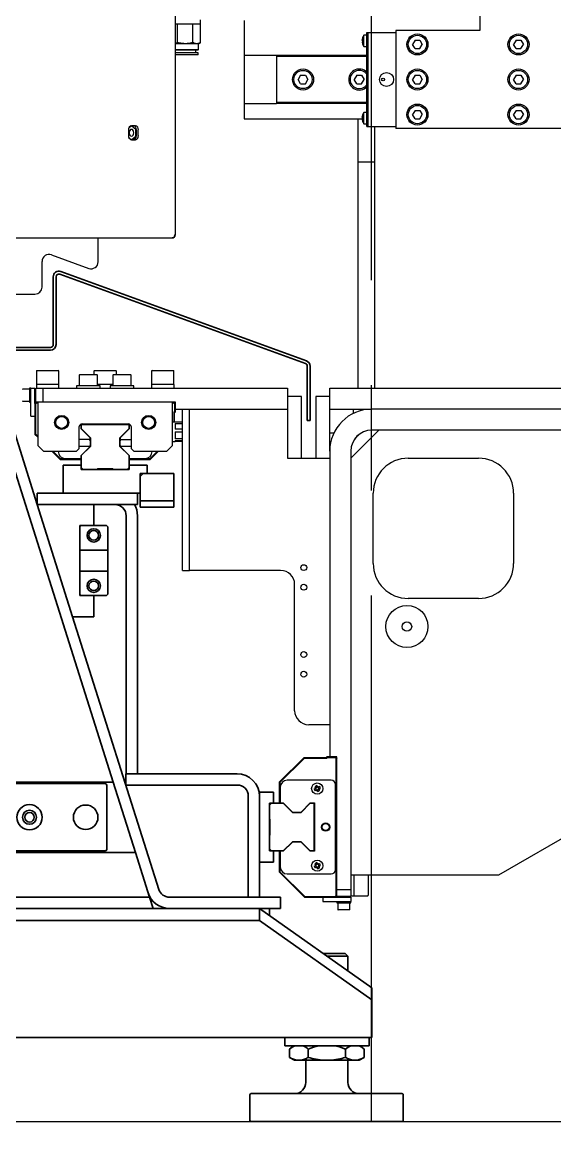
# Model space of a CAD drawing. Header units: inches. Extents: x 16559 to 58559, y 6500 to 36200.
# Drawn here: x 46263 to 46643, y 29461 to 30258 of the extents above; entities that cross this region are included whole.
import ezdxf

# ---------------------------------------------------------------- set-up
doc = ezdxf.new("R2010")
doc.units = ezdxf.units.IN
doc.header["$LTSCALE"] = 300
doc.linetypes.add('CENTRO', pattern=[2, 1.25, -0.25, 0.25, -0.25])
for name, color, linetype in [('ASSI', 254, 'CENTRO'), ('CAPANNONE', 4, 'Continuous'), ('MACCHINA', 40, 'Continuous'), ('MORSE', 41, 'Continuous')]:
    doc.layers.add(name, color=color, linetype=linetype)
doc.layers.add('GUIDE', color=4, linetype='Continuous', lineweight=35)

# ---------------------------------------------------------------- blocks, each defined once
blk = doc.blocks.new('A$Cbaf7ccba')
at = {"layer": 'GUIDE'}
for p, q in [((-226.7, -262.71), (-226.7, -311)), ((-224.7, -262.71), (-224.7, -311)), ((-47.02, -324.52), (-222.02, -260.83)), ((-46.33, -322.64), (-221.33, -258.95)), ((-228.7, -313), (-267.7, -313)), ((-228.7, -315), (-267.7, -315)), ((-45.7, -363), (-45.7, -326.4)), ((-43.7, -363), (-43.7, -326.4)), ((-238.12, -425), (-266.17, -336.18)), ((-45.7, -365), (-45.7, -363)), ((-43.7, -365), (-45.7, -365)), ((-43.7, -363), (-43.7, -365)), ((-206.7, -368.5), (-206.2, -368)), ((-206.7, -370.86), (-206.7, -368.5)), ((-200.2, -377.36), (-206.7, -370.86)), ((-206.2, -368), (-173.2, -368)), ((-172.7, -370.86), (-179.2, -377.36)), ((-173.2, -368), (-172.7, -368.5)), ((-172.7, -368.5), (-172.7, -370.86)), ((-200.2, -383.64), (-200.2, -377.36)), ((-179.2, -377.36), (-179.2, -383.64)), ((-206.7, -390.14), (-200.2, -383.64)), ((-206.7, -398.6), (-206.7, -390.14)), ((-179.2, -383.64), (-172.7, -390.14)), ((-172.7, -390.14), (-172.7, -398.6)), ((-255.04, -398), (-183.99, -623)), ((-219.7, -417), (-219.7, -397)), ((-219.7, -397), (-206.7, -397)), ((-206.7, -400), (-206.7, -397)), ((-172.7, -397), (-172.7, -400)), ((-172.7, -397), (-159.7, -397)), ((-159.7, -397), (-159.7, -403)), ((-205.3, -400), (-206.7, -398.6)), ((-172.7, -400), (-206.7, -400)), ((-195.6, -400), (-205.3, -400)), ((-195.2, -399.6), (-195.6, -400)), ((-184.2, -399.6), (-195.2, -399.6)), ((-183.8, -400), (-184.2, -399.6)), ((-174.1, -400), (-183.8, -400)), ((-172.7, -398.6), (-174.1, -400)), ((-159.7, -403), (-164.7, -403)), ((-164.7, -403), (-164.7, -417)), ((-162.7, -403), (-164.7, -405)), ((-164.7, -422.5), (-164.7, -405)), ((-140.7, -403), (-159.7, -403)), ((-140.7, -403), (-140.7, -422.5)), ((-238.12, -425), (-238.12, -417)), ((-238.12, -417), (-219.7, -417)), ((-164.7, -417), (-219.7, -417)), ((-166.7, -425), (-166.7, -417)), ((-212.86, -505), (-238.12, -425)), ((-238.12, -425), (-197.86, -425)), ((-197.86, -425), (-197.86, -440)), ((-197.86, -425), (-166.7, -425)), ((-164.7, -422.5), (-140.7, -422.5)), ((-164.7, -427), (-164.7, -422.5)), ((-140.7, -427), (-164.7, -427)), ((-140.7, -422.5), (-140.7, -427)), ((-174.7, -433), (-174.7, -617)), ((-166.7, -617), (-166.7, -433)), ((-206.86, -440), (-207.86, -441)), ((-207.86, -441), (-207.86, -440)), ((-207.86, -440), (-206.86, -440)), ((-207.86, -457.5), (-207.86, -441)), ((-206.86, -440), (-188.86, -440)), ((-187.86, -441), (-188.86, -440)), ((-187.86, -457.5), (-187.86, -441)), ((-207.86, -457.5), (-187.86, -457.5)), ((-207.86, -457.5), (-207.86, -457.65)), ((-207.86, -458.64), (-207.86, -457.65)), ((-207.86, -458.64), (-207.86, -471.36)), ((-187.86, -457.5), (-187.86, -457.65)), ((-187.86, -457.65), (-187.86, -458.64)), ((-187.86, -458.64), (-187.86, -471.36)), ((-207.86, -472.35), (-207.86, -471.36)), ((-207.86, -472.35), (-207.86, -472.5)), ((-207.86, -472.5), (-207.86, -489)), ((-187.86, -472.5), (-207.86, -472.5)), ((-187.86, -471.36), (-187.86, -472.35)), ((-187.86, -472.35), (-187.86, -472.5)), ((-187.86, -472.5), (-187.86, -489)), ((-207.86, -489), (-206.86, -490)), ((-207.86, -490), (-207.86, -489)), ((-207.86, -490), (-206.86, -490)), ((-188.86, -490), (-206.86, -490)), ((-197.86, -490), (-197.86, -505)), ((-188.86, -490), (-187.86, -489)), ((-197.86, -505), (-212.86, -505)), ((-151.47, -699.41), (-212.86, -505)), ((-174.97, -625), (-174.97, -617)), ((-174.97, -617), (-95.7, -617)), ((-183.99, -623), (-269.59, -623)), ((-189.59, -624), (-257.59, -624)), ((-188.59, -671), (-188.59, -625)), ((-183.99, -623), (-168.2, -673)), ((-174.97, -625), (-95.7, -625)), ((-87.7, -633), (-87.7, -705)), ((-79.7, -630), (-69.7, -630)), ((-79.7, -680), (-79.7, -630)), ((-69.7, -630), (-69.7, -638)), ((-72.7, -639.4), (-71.3, -638)), ((-72.7, -638), (-69.7, -638)), ((-72.7, -672), (-72.7, -638)), ((-72.7, -649.1), (-72.7, -639.4)), ((-71.3, -638), (-62.84, -638)), ((-62.84, -638), (-56.34, -644.5)), ((-56.34, -644.5), (-50.06, -644.5)), ((-50.06, -644.5), (-43.56, -638)), ((-43.56, -638), (-41.2, -638)), ((-41.2, -638), (-40.7, -638.5)), ((-40.7, -638.5), (-40.7, -671.5)), ((-72.3, -649.5), (-72.7, -649.1)), ((-72.3, -660.5), (-72.3, -649.5)), ((-72.7, -660.9), (-72.3, -660.5)), ((-72.7, -670.6), (-72.7, -660.9)), ((-56.34, -665.5), (-62.84, -672)), ((-50.06, -665.5), (-56.34, -665.5)), ((-43.56, -672), (-50.06, -665.5)), ((-269.59, -673), (-168.2, -673)), ((-257.59, -672), (-189.59, -672)), ((-168.2, -673), (-158.09, -705)), ((-71.3, -672), (-72.7, -670.6)), ((-69.7, -672), (-72.7, -672)), ((-62.84, -672), (-71.3, -672)), ((-69.7, -672), (-69.7, -680)), ((-41.2, -672), (-43.56, -672)), ((-40.7, -671.5), (-41.2, -672)), ((-79.7, -680), (-79.7, -705)), ((-69.7, -680), (-79.7, -680)), ((-158.09, -705), (-968.7, -705)), ((-158.09, -705), (-155.57, -713)), ((-64.7, -705), (-143.84, -705)), ((-79.7, -705), (-87.7, -705)), ((-64.7, -713), (-64.7, -705)), ((-143.84, -713), (-884.7, -713)), ((-64.7, -713), (-143.84, -713)), ((-79.7, -721.49), (-79.7, -713)), ((-79.7, -713), (0.3, -769.57)), ((-72.7, -713), (-72.7, -717.95)), ((-79.7, -721.49), (-969.7, -721.49)), ((0.3, -778.05), (-79.7, -721.49)), ((-34.45, -745), (-18.7, -745)), ((-16.7, -747), (-31.62, -747)), ((-16.7, -747), (-18.7, -745)), ((-16.7, -757.55), (-16.7, -747)), ((0.3, -769.57), (0.3, -778.05)), ((0.3, -778.05), (0.3, -797.97)), ((0.3, -797.97), (0.3, -805)), ((0.3, -805), (-1049.7, -805)), ((-61.7, -805), (-61.7, -811)), ((-61.7, -811), (-1.7, -811)), ((-1.7, -811), (-1.7, -805)), ((-58.26, -813.31), (-58.26, -819.22)), ((-58.26, -819.22), (-54.8, -821.22)), ((-44.98, -813.31), (-44.98, -819.22)), ((-18.42, -813.31), (-18.42, -819.22)), ((-8.61, -821.22), (-5.14, -819.22)), ((-5.14, -813.31), (-5.14, -819.22)), ((-54.8, -821.22), (-52.66, -821.22)), ((-52.66, -821.22), (-50.58, -821.22)), ((-50.58, -821.22), (-33.78, -821.22)), ((-46.7, -821.22), (-46.7, -837)), ((-33.78, -821.22), (-29.62, -821.22)), ((-29.62, -821.22), (-12.82, -821.22)), ((-16.7, -837), (-16.7, -821.22)), ((-12.82, -821.22), (-10.74, -821.22)), ((-10.74, -821.22), (-8.61, -821.22)), ((-86.7, -846), (-86.7, -864)), ((-85.7, -845), (21.7, -845)), ((22.7, -864), (22.7, -846)), ((21.7, -865), (-85.7, -865))]:
    blk.add_line(p, q, dxfattribs=at)
for centre, radius in [((-197.86, -447), 4.75), ((-197.86, -447), 3.4), ((-197.86, -483), 4.75), ((-197.86, -483), 3.4), ((-243.59, -648), 9), ((-243.59, -648), 5), ((-243.59, -648), 3.4), ((-203.59, -648), 8.75)]:
    blk.add_circle(centre, radius, dxfattribs=at)
for centre, radius, start, end in [((-222.7, -262.71), 4, 70, 180), ((-222.7, -262.71), 2, 70, 180), ((-228.7, -311), 2, 270, 0), ((-228.7, -311), 4, 270, 0), ((-47.7, -326.4), 2, 0, 70), ((-47.7, -326.4), 4, 0, 70), ((-182.7, -433), 8, 0, 90), ((-182.7, -433), 16, 0, 30), ((-95.7, -633), 16, 0, 90), ((-189.59, -625), 1, 0, 90), ((-95.7, -633), 8, 0, 90), ((-189.59, -671), 1, 270, 0), ((-143.84, -697), 8, 197.52557, 270), ((-143.84, -697), 16, 197.52557, 270), ((-31.7, -843.22), 40, 126.34538, 131.60204), ((-50.57, -821.63), 11.33, 110.23426, 132.72591), ((-52.67, -821.63), 11.33, 47.27409, 69.76574), ((-31.7, -843.22), 32.73, 100.10618, 113.93895), ((-31.7, -843.22), 32.73, 66.06105, 79.89382), ((-10.74, -821.63), 11.33, 110.23426, 132.72591), ((-12.83, -821.63), 11.33, 47.27409, 69.76574), ((-31.7, -843.22), 40, 48.39796, 53.65462), ((-54.7, -837), 8, 270, 0), ((-8.7, -837), 8, 180, 270), ((-85.7, -846), 1, 90, 180), ((-85.7, -864), 1, 180, 270)]:
    blk.add_arc(centre, radius, start, end, dxfattribs=at)
for points, knots in [([(-52.66, -821.22), (-53.6, -821.05), (-55.5, -820.71), (-57.33, -819.72), (-58.26, -819.22)], [0, 0, 0, 0, 0.496394, 1, 1, 1, 1]), ([(-44.98, -819.22), (-45.89, -819.71), (-47.73, -820.7), (-49.63, -821.05), (-50.58, -821.22)], [0, 0, 0, 0, 0.496994, 1, 1, 1, 1]), ([(-33.78, -821.22), (-35.67, -821.05), (-39.46, -820.71), (-43.13, -819.72), (-44.98, -819.22)], [0, 0, 0, 0, 0.496394, 1, 1, 1, 1]), ([(-18.42, -819.22), (-20.25, -819.71), (-23.92, -820.7), (-27.71, -821.05), (-29.62, -821.22)], [0, 0, 0, 0, 0.496994, 1, 1, 1, 1]), ([(-12.82, -821.22), (-13.77, -821.05), (-15.66, -820.71), (-17.5, -819.72), (-18.42, -819.22)], [0, 0, 0, 0, 0.496394, 1, 1, 1, 1]), ([(-5.14, -819.22), (-6.06, -819.71), (-7.89, -820.7), (-9.79, -821.05), (-10.74, -821.22)], [0, 0, 0, 0, 0.4969936, 1, 1, 1, 1]), ([(22.7, -846), (22.69, -845.87), (22.66, -845.61), (22.42, -845.27), (22.09, -845.04), (21.83, -845.01), (21.7, -845)], [0, 0, 0, 0, 0.25091, 0.501059, 0.750356, 1, 1, 1, 1]), ([(21.7, -865), (21.83, -864.99), (22.09, -864.96), (22.42, -864.73), (22.66, -864.4), (22.69, -864.13), (22.7, -864)], [0, 0, 0, 0, 0.2490822, 0.498492, 0.748536, 1, 1, 1, 1])]:
    blk.add_open_spline(points, degree=3, knots=knots, dxfattribs=at)
blk = doc.blocks.new('A$C6c6f393e')
at = {"layer": 'MORSE'}
for p, q in [((77.3, -35.25), (77.3, -87)), ((-90.7, -80), (-90.7, -105)), ((77.3, -87), (17.3, -87)), ((17.3, -87), (17.3, -157)), ((-6.52, -93.43), (-6.49, -93.44)), ((-6.52, -93.61), (-6.27, -93.68)), ((-6.52, -93.87), (-6.26, -94.03)), ((-6.52, -94.32), (-6.28, -94.26)), ((-6.52, -95.13), (-6.4, -95.06)), ((-6.52, -95.39), (-6.48, -95.37)), ((-6.52, -95.57), (-6.45, -95.53)), ((-3.35, -90.5), (-5.35, -90.5)), ((-5.35, -98.5), (-5.35, -90.5)), ((-3.35, -88.58), (-2.35, -88.58)), ((-3.35, -91.58), (-3.35, -88.58)), ((-3.35, -152.42), (-3.35, -91.58)), ((-2.35, -91.58), (-2.35, -88.58)), ((-2.35, -88.58), (17.3, -88.58)), ((-2.35, -152.42), (-2.35, -91.58)), ((31.07, -94), (29.33, -97)), ((31.07, -94), (34.53, -94)), ((34.53, -94), (36.26, -97)), ((103.07, -94), (101.33, -97)), ((103.07, -94), (106.53, -94)), ((106.53, -94), (108.26, -97)), ((-5.35, -98.5), (-3.35, -98.5)), ((31.07, -100), (29.33, -97)), ((31.07, -100), (34.53, -100)), ((34.53, -100), (36.26, -97)), ((103.07, -100), (101.33, -97)), ((103.07, -100), (106.53, -100)), ((106.53, -100), (108.26, -97)), ((-67.7, -105), (-90.7, -105)), ((-90.7, -105), (-90.7, -139)), ((-3.35, -105), (-67.7, -105)), ((-67.7, -105), (-67.7, -105.5)), ((-3.35, -105.5), (-67.7, -105.5)), ((-67.7, -105.5), (-67.7, -138.5)), ((-50.43, -119), (-52.17, -122)), ((-50.43, -119), (-46.97, -119)), ((-46.97, -119), (-45.24, -122)), ((-10.43, -119), (-12.17, -122)), ((-10.43, -119), (-6.97, -119)), ((-6.97, -119), (-5.24, -122)), ((31.07, -119), (29.33, -122)), ((31.07, -119), (34.53, -119)), ((34.53, -119), (36.26, -122)), ((103.07, -119), (101.33, -122)), ((103.07, -119), (106.53, -119)), ((106.53, -119), (108.26, -122)), ((-50.43, -125), (-52.17, -122)), ((-50.43, -125), (-46.97, -125)), ((-46.97, -125), (-45.24, -122)), ((-10.43, -125), (-12.17, -122)), ((-10.43, -125), (-6.97, -125)), ((-6.97, -125), (-5.24, -122)), ((31.07, -125), (29.33, -122)), ((31.07, -125), (34.53, -125)), ((34.53, -125), (36.26, -122)), ((103.07, -125), (101.33, -122)), ((103.07, -125), (106.53, -125)), ((106.53, -125), (108.26, -122)), ((-90.7, -139), (-90.7, -150)), ((-90.7, -139), (-67.7, -139)), ((-3.35, -138.5), (-67.7, -138.5)), ((-67.7, -138.5), (-67.7, -139)), ((-3.35, -139), (-67.7, -139)), ((-90.7, -150), (-6.42, -150)), ((-9.7, -150), (-9.7, -181)), ((-6.52, -148.43), (-6.49, -148.44)), ((-6.52, -148.61), (-6.27, -148.68)), ((-6.52, -148.87), (-6.26, -149.03)), ((-6.52, -149.32), (-6.28, -149.26)), ((-6.52, -150.13), (-6.4, -150.06)), ((-6.52, -150.39), (-6.48, -150.37)), ((-6.52, -150.57), (-6.45, -150.53)), ((-3.35, -145.5), (-5.35, -145.5)), ((-5.35, -153.5), (-5.35, -145.5)), ((31.07, -144), (29.33, -147)), ((31.07, -150), (29.33, -147)), ((31.07, -144), (34.53, -144)), ((31.07, -150), (34.53, -150)), ((34.53, -144), (36.26, -147)), ((34.53, -150), (36.26, -147)), ((103.07, -144), (101.33, -147)), ((103.07, -150), (101.33, -147)), ((103.07, -144), (106.53, -144)), ((103.07, -150), (106.53, -150)), ((106.53, -144), (108.26, -147)), ((106.53, -150), (108.26, -147)), ((-5.35, -153.5), (-3.35, -153.5)), ((-3.35, -155.42), (-3.35, -152.42)), ((-3.35, -155.42), (-2.35, -155.42)), ((-2.35, -155.42), (-2.35, -152.42)), ((-2.35, -155.42), (17.3, -155.42)), ((2.3, -155.42), (2.3, -181)), ((562.3, -157), (17.3, -157)), ((-9.7, -181), (-9.7, -342)), ((2.3, -181), (-9.7, -181)), ((2.3, -181), (2.3, -342)), ((-238.7, -329.9), (-238.7, -339.5)), ((-238.3, -329.5), (-223.1, -329.5)), ((-222.7, -339.5), (-222.7, -329.9)), ((-208.2, -332.8), (-208.2, -340.4)), ((-207.8, -332.4), (-195.6, -332.4)), ((-197.7, -329.9), (-197.7, -332.4)), ((-197.3, -329.5), (-182.1, -329.5)), ((-195.2, -340.4), (-195.2, -332.8)), ((-184.2, -332.8), (-184.2, -340.4)), ((-183.8, -332.4), (-171.6, -332.4)), ((-181.7, -332.4), (-181.7, -329.9)), ((-171.2, -340.4), (-171.2, -332.8)), ((-156.7, -329.9), (-156.7, -339.5)), ((-156.3, -329.5), (-141.1, -329.5)), ((-140.7, -339.5), (-140.7, -329.9)), ((-242.7, -342), (-243.7, -342)), ((-243.7, -342), (-243.7, -352)), ((-242.7, -342), (-239.7, -342)), ((-242.7, -362), (-242.7, -342)), ((-239.7, -353), (-239.7, -342)), ((-239.2, -352), (-239.2, -342)), ((-239.2, -342), (-234.2, -342)), ((-238.73, -339.5), (-238.73, -342)), ((-222.65, -339.5), (-238.73, -339.5)), ((-234.2, -342), (-234.2, -352)), ((-234.2, -342), (-59.7, -342)), ((-222.65, -342), (-222.65, -339.5)), ((-210.2, -340.4), (-210.2, -342)), ((-201.7, -340.4), (-210.2, -340.4)), ((-193.2, -340.4), (-201.7, -340.4)), ((-184.2, -339.5), (-195.2, -339.5)), ((-193.2, -342), (-193.2, -340.4)), ((-186.2, -340.4), (-186.2, -342)), ((-177.7, -340.4), (-186.2, -340.4)), ((-169.2, -340.4), (-177.7, -340.4)), ((-169.2, -342), (-169.2, -340.4)), ((-156.73, -339.5), (-156.73, -342)), ((-140.65, -339.5), (-156.73, -339.5)), ((-140.65, -342), (-140.65, -339.5)), ((-59.7, -342), (-59.7, -357)), ((-29.7, -357), (-29.7, -342)), ((-29.7, -342), (269.3, -342)), ((-243.7, -342.75), (-248.5, -342.75)), ((-239.2, -344.5), (-239.7, -344.5)), ((-239.7, -349.5), (-239.2, -349.5)), ((-49.7, -348), (-59.7, -348)), ((-59.7, -348), (-59.7, -357)), ((-49.7, -392), (-49.7, -348)), ((-39.7, -348), (-39.7, -392)), ((-29.7, -348), (-39.7, -348)), ((-29.7, -387), (-29.7, -348)), ((-248.5, -351.25), (-243.7, -351.25)), ((-243.7, -352), (-242.7, -352)), ((-239.7, -353), (-238.7, -352)), ((-239.7, -353), (-239.2, -353.21)), ((-239.7, -353), (-239.7, -375)), ((-234.2, -352), (-239.2, -352)), ((-239.2, -353.21), (-238.49, -352.5)), ((-239.2, -374.79), (-239.2, -353.21)), ((-238.7, -352), (-238.49, -352.5)), ((-238.49, -352.5), (-237.7, -352.5)), ((-237.7, -352), (-237.7, -383)), ((-139.7, -352), (-234.2, -352)), ((-141.7, -383), (-141.7, -352)), ((-141.7, -352.5), (-140.91, -352.5)), ((-140.7, -352), (-140.91, -352.5)), ((-140.91, -352.5), (-140.2, -353.21)), ((-140.7, -352), (-139.7, -353)), ((-139.7, -353), (-140.2, -353.21)), ((-140.2, -353.21), (-140.2, -358.79)), ((-139.7, -357), (-139.7, -352)), ((-139.7, -357), (-129.7, -357)), ((-139.7, -359), (-139.7, -357)), ((-134.7, -472), (-134.7, -357)), ((-129.7, -472), (-129.7, -357)), ((-129.7, -357), (-59.7, -357)), ((-59.7, -357), (-59.7, -392)), ((-29.7, -357), (0.3, -357)), ((-12.7, -359.96), (-12.7, -357)), ((553.3, -357), (0.3, -357)), ((-242.7, -362), (-239.7, -362)), ((-139.8, -366.2), (-141.7, -366.2)), ((-140.2, -358.79), (-140.7, -359.29)), ((-140.7, -359.29), (-140.7, -366.2)), ((-140.2, -359.5), (-140.7, -359.29)), ((-139.7, -359), (-140.2, -358.79)), ((-140.2, -359.5), (-139.7, -359)), ((-140.2, -366.2), (-140.2, -359.5)), ((-139.8, -366.2), (-139.8, -366.42)), ((-134.7, -366.42), (-139.8, -366.42)), ((-208.2, -385), (-208.2, -369.5)), ((-206.9, -367.8), (-172.5, -367.8)), ((-206.9, -370.94), (-206.9, -367.8)), ((-200.4, -377.44), (-206.9, -370.94)), ((-172.7, -368), (-206.7, -368)), ((-206.7, -368), (-206.7, -370.86)), ((-206.7, -370.86), (-200.2, -377.36)), ((-206.2, -367.5), (-173.2, -367.5)), ((-179.2, -377.36), (-172.7, -370.86)), ((-172.5, -370.94), (-179, -377.44)), ((-172.7, -370.86), (-172.7, -368)), ((-172.5, -367.8), (-172.5, -370.94)), ((-171.2, -369.5), (-171.2, -385)), ((-139.8, -367.18), (-134.7, -367.18)), ((-139.8, -367.18), (-139.8, -371.31)), ((-134.7, -371.31), (-139.8, -371.31)), ((-139.8, -373.29), (-134.7, -373.29)), ((-139.8, -373.29), (-139.8, -378.09)), ((-29.7, -374), (-26.74, -374)), ((5.3, -372), (-14.7, -392)), ((553.3, -372), (0.3, -372)), ((-239.7, -375), (-239.2, -374.79)), ((-239.7, -375), (-237.7, -377)), ((-237.7, -376.29), (-239.2, -374.79)), ((-201.2, -378.7), (-208.2, -378.7)), ((-200.2, -379.7), (-201.2, -378.7)), ((-200.4, -379.5), (-200.4, -377.44)), ((-200.2, -377.36), (-200.2, -379.7)), ((-200.2, -382.7), (-200.2, -379.7)), ((-179.2, -379.7), (-179.2, -377.36)), ((-178.2, -378.7), (-179.2, -379.7)), ((-179.2, -382.7), (-179.2, -379.7)), ((-179, -377.44), (-179, -379.5)), ((-178.2, -378.7), (-171.2, -378.7)), ((-141.7, -380.2), (-139.8, -380.2)), ((-134.7, -378.09), (-139.8, -378.09)), ((-139.8, -379.31), (-134.7, -379.31)), ((-139.8, -379.31), (-139.8, -380.2)), ((-134.7, -379.98), (-139.8, -379.98)), ((-11.7, -378), (-8.7, -375)), ((-237.7, -383), (-233.7, -387)), ((-233.7, -387), (-210.2, -387)), ((-227.7, -387), (-221.7, -393)), ((-221.49, -392.5), (-226.99, -387)), ((-223.12, -387), (-223.12, -387.23)), ((-210.2, -387), (-208.2, -385)), ((-201.2, -383.7), (-208.2, -383.7)), ((-206.9, -390.06), (-200.4, -383.56)), ((-206.9, -392.23), (-206.9, -390.06)), ((-200.2, -383.64), (-206.7, -390.14)), ((-206.7, -390.14), (-206.7, -392.5)), ((-201.2, -383.7), (-200.2, -382.7)), ((-200.4, -383.56), (-200.4, -382.9)), ((-200.2, -382.7), (-200.2, -383.64)), ((-179.2, -382.7), (-178.2, -383.7)), ((-179.2, -383.64), (-179.2, -382.7)), ((-172.7, -390.14), (-179.2, -383.64)), ((-179, -382.9), (-179, -383.56)), ((-179, -383.56), (-172.5, -390.06)), ((-171.2, -383.7), (-178.2, -383.7)), ((-172.7, -392.5), (-172.7, -390.14)), ((-172.5, -390.06), (-172.5, -392.23)), ((-171.2, -385), (-169.2, -387)), ((-169.2, -387), (-145.7, -387)), ((-152.41, -387), (-157.91, -392.5)), ((-157.7, -393), (-151.7, -387)), ((-156.28, -387.23), (-156.28, -387)), ((-145.7, -387), (-141.7, -383)), ((-29.7, -387), (-29.7, -605)), ((-14.7, -387), (-14.7, -699.5)), ((-221.7, -393), (-221.49, -392.5)), ((-221.7, -393), (-206.7, -393)), ((-206.7, -392.5), (-221.49, -392.5)), ((-218.12, -392.23), (-206.9, -392.23)), ((-206.7, -392.5), (-206.7, -393)), ((-157.91, -392.5), (-172.7, -392.5)), ((-172.7, -393), (-172.7, -392.5)), ((-172.7, -393), (-157.7, -393)), ((-172.5, -392.23), (-161.28, -392.23)), ((-157.7, -393), (-157.91, -392.5)), ((-59.7, -392), (-29.7, -392)), ((26.3, -392), (76.3, -392)), ((1.3, -467), (1.3, -417)), ((90.84, -689), (553.3, -422)), ((101.3, -417), (101.3, -467)), ((-134.7, -472), (-129.7, -472)), ((-64.7, -472), (-129.7, -472)), ((-54.7, -572), (-54.7, -482)), ((76.3, -492), (26.3, -492)), ((-29.7, -582), (-44.7, -582)), ((-31.7, -605), (-32.2, -605.5)), ((-31.49, -605.5), (-31.7, -605)), ((-29.7, -605), (-31.7, -605)), ((-24.7, -605), (-29.7, -605)), ((-25.91, -605.5), (-25.7, -605)), ((-25.7, -605), (-24.7, -606)), ((-24.7, -699.5), (-24.7, -605)), ((-48.2, -605.5), (-65.7, -623)), ((-47.99, -606), (-65.2, -623.21)), ((-47.99, -606), (-48.2, -605.5)), ((-32.2, -605.5), (-48.2, -605.5)), ((-31.99, -606), (-47.99, -606)), ((-31.99, -606), (-32.2, -605.5)), ((-31.49, -605.5), (-31.99, -606)), ((-25.91, -605.5), (-31.49, -605.5)), ((-25.2, -606.21), (-25.91, -605.5)), ((-25.2, -606.21), (-24.7, -606)), ((-25.2, -624.79), (-25.2, -606.21)), ((-65.2, -623.21), (-65.7, -623)), ((-65.7, -623), (-65.7, -638)), ((-65.2, -623.21), (-65.2, -638)), ((-64.93, -626.58), (-64.93, -637.8)), ((-28.57, -621.58), (-59.93, -621.58)), ((-40.76, -627.78), (-39.65, -627.32)), ((-39.33, -627.19), (-40.34, -626.77)), ((-40.32, -628.84), (-39.21, -628.39)), ((-39.46, -626.87), (-39.92, -625.76)), ((-39.75, -627.36), (-39.31, -628.43)), ((-39.65, -627.32), (-39.33, -627.19)), ((-38.44, -626.32), (-39.5, -626.77)), ((-39.46, -626.87), (-39.33, -627.19)), ((-38.89, -628.25), (-39.3, -629.26)), ((-39.21, -628.39), (-38.89, -628.25)), ((-38.75, -628.57), (-38.89, -628.25)), ((-38.4, -626.43), (-38.86, -625.32)), ((-38.75, -628.57), (-38.29, -629.68)), ((-37.65, -628.23), (-38.71, -628.68)), ((-38.4, -626.43), (-38.26, -626.75)), ((-38.26, -626.75), (-37.84, -625.74)), ((-37.94, -626.61), (-38.26, -626.75)), ((-36.83, -626.16), (-37.94, -626.61)), ((-37.84, -626.57), (-37.4, -627.64)), ((-37.5, -627.68), (-37.82, -627.81)), ((-37.69, -628.13), (-37.82, -627.81)), ((-37.82, -627.81), (-36.81, -628.23)), ((-37.69, -628.13), (-37.23, -629.24)), ((-36.39, -627.22), (-37.5, -627.68)), ((-25.57, -685.42), (-25.57, -624.58)), ((-25.57, -625.17), (-25.2, -624.79)), ((-25.57, -625.35), (-25.2, -625.5)), ((-25.2, -624.79), (-24.7, -625)), ((-24.7, -625), (-25.2, -625.5)), ((-25.2, -644.5), (-25.2, -625.5)), ((-65.2, -638), (-65.7, -638)), ((-65.2, -638), (-62.84, -638)), ((-64.93, -637.8), (-62.76, -637.8)), ((-62.84, -638), (-56.34, -644.5)), ((-62.76, -637.8), (-56.26, -644.3)), ((-56.34, -644.5), (-50.06, -644.5)), ((-56.26, -644.3), (-50.14, -644.3)), ((-50.14, -644.3), (-43.64, -637.8)), ((-50.06, -644.5), (-43.56, -638)), ((-43.64, -637.8), (-40.5, -637.8)), ((-40.7, -638), (-43.56, -638)), ((-40.7, -672), (-40.7, -638)), ((-40.5, -637.8), (-40.5, -672.2)), ((-25.57, -644.65), (-25.2, -644.5)), ((-25.2, -645.21), (-25.57, -644.83)), ((-25.2, -644.5), (-24.7, -645)), ((-25.2, -645.21), (-24.7, -645)), ((-25.2, -664.79), (-25.2, -645.21)), ((-56.34, -665.5), (-62.84, -672)), ((-56.26, -665.7), (-62.76, -672.2)), ((-50.06, -665.5), (-56.34, -665.5)), ((-50.14, -665.7), (-56.26, -665.7)), ((-43.64, -672.2), (-50.14, -665.7)), ((-43.56, -672), (-50.06, -665.5)), ((-25.57, -665.17), (-25.2, -664.79)), ((-25.57, -665.35), (-25.2, -665.5)), ((-25.2, -664.79), (-24.7, -665)), ((-24.7, -665), (-25.2, -665.5)), ((-25.2, -684.5), (-25.2, -665.5)), ((-65.7, -672), (-65.7, -687)), ((-65.7, -672), (-65.2, -672)), ((-65.2, -672), (-65.2, -686.79)), ((-62.84, -672), (-65.2, -672)), ((-64.93, -672.2), (-64.93, -683.42)), ((-62.76, -672.2), (-64.93, -672.2)), ((-40.5, -672.2), (-43.64, -672.2)), ((-40.7, -672), (-43.56, -672)), ((-40.76, -682.78), (-39.65, -682.32)), ((-39.33, -682.19), (-40.34, -681.77)), ((-40.32, -683.84), (-39.21, -683.39)), ((-39.46, -681.87), (-39.92, -680.76)), ((-39.75, -682.36), (-39.31, -683.43)), ((-39.65, -682.32), (-39.33, -682.19)), ((-38.44, -681.32), (-39.5, -681.77)), ((-39.46, -681.87), (-39.33, -682.19)), ((-38.89, -683.25), (-39.3, -684.26)), ((-39.21, -683.39), (-38.89, -683.25)), ((-38.75, -683.57), (-38.89, -683.25)), ((-38.4, -681.43), (-38.86, -680.32)), ((-38.75, -683.57), (-38.29, -684.68)), ((-37.65, -683.23), (-38.71, -683.68)), ((-38.4, -681.43), (-38.26, -681.75)), ((-38.26, -681.75), (-37.84, -680.74)), ((-37.94, -681.61), (-38.26, -681.75)), ((-36.83, -681.16), (-37.94, -681.61)), ((-37.84, -681.57), (-37.4, -682.64)), ((-37.5, -682.68), (-37.82, -682.81)), ((-37.82, -682.81), (-36.81, -683.23)), ((-37.69, -683.13), (-37.82, -682.81)), ((-37.69, -683.13), (-37.23, -684.24)), ((-36.39, -682.22), (-37.5, -682.68)), ((-25.57, -684.65), (-25.2, -684.5)), ((-25.2, -685.21), (-25.57, -684.83)), ((-25.2, -684.5), (-24.7, -685)), ((-25.2, -685.21), (-24.7, -685)), ((-65.2, -686.79), (-65.7, -687)), ((-65.7, -687), (-47.7, -705)), ((-65.2, -686.79), (-47.49, -704.5)), ((-59.93, -688.42), (-28.57, -688.42)), ((-25.2, -703.79), (-25.2, -685.21)), ((-14.7, -689), (90.84, -689)), ((-12.2, -704.05), (-12.2, -689)), ((-2.2, -689), (-2.2, -703.6)), ((-24.7, -699.5), (-14.7, -699.5)), ((-24.7, -704.5), (-24.7, -699.5)), ((-14.7, -699.5), (-14.7, -704.5)), ((-47.49, -704.5), (-47.7, -705)), ((-47.7, -705), (-25.7, -705)), ((-47.49, -704.5), (-25.91, -704.5)), ((-34.7, -705), (-34.7, -708)), ((-34.7, -708), (-14.7, -708)), ((-25.91, -704.5), (-25.2, -703.79)), ((-25.91, -704.5), (-25.7, -705)), ((-24.7, -704), (-25.7, -705)), ((-25.7, -705), (-14.7, -705)), ((-25.2, -703.79), (-24.7, -704)), ((-14.7, -704.5), (-24.7, -704.5)), ((-24.7, -708), (-24.7, -709)), ((-22.2, -704.5), (-22.2, -705)), ((-17.2, -705), (-17.2, -704.5)), ((-14.7, -704.05), (-12.2, -704.05)), ((-14.7, -705), (-14.7, -708)), ((-14.7, -709), (-14.7, -708)), ((-12.2, -704), (-2.6, -704)), ((-24.7, -709), (-14.7, -709)), ((-23.95, -709), (-23.95, -713.8)), ((-15.65, -714), (-23.75, -714)), ((-15.45, -713.8), (-15.45, -709))]:
    blk.add_line(p, q, dxfattribs=at)
at = {"layer": 'MORSE', "flags": 128}
for points in [[(-6.52, -93.87), (-6.5, -93.73), (-6.48, -93.63)], [(-6.52, -95.39), (-6.5, -95.5), (-6.49, -95.56)], [(-6.52, -148.87), (-6.5, -148.73), (-6.48, -148.63)], [(-6.52, -150.39), (-6.5, -150.5), (-6.49, -150.56)]]:
    blk.add_lwpolyline(points, dxfattribs=at)
at = {"layer": 'MORSE'}
for centre, radius in [((32.8, -97), 7.5), ((32.8, -97), 6.5), ((104.8, -97), 7.5), ((104.8, -97), 6.5), ((-48.7, -122), 7.5), ((-48.7, -122), 6.5), ((10.8, -122), 5), ((32.8, -122), 7.5), ((32.8, -122), 6.5), ((104.8, -122), 7.5), ((104.8, -122), 6.5), ((8.3, -122), 1), ((32.8, -147), 7.5), ((32.8, -147), 6.5), ((104.8, -147), 7.5), ((104.8, -147), 6.5), ((-220.7, -366.5), 5), ((-220.7, -366.5), 4.25), ((-158.7, -366.5), 5), ((-158.7, -366.5), 4.25), ((-48.2, -470), 2.1), ((-48.2, -484), 2.1), ((25.3, -512), 15), ((25.3, -512), 3.4), ((-48.2, -532), 2.1), ((-48.2, -546), 2.1), ((-38.57, -627.5), 4), ((-32.57, -655), 2.96), ((-32.57, -655), 2.46), ((-38.57, -682.5), 4)]:
    blk.add_circle(centre, radius, dxfattribs=at)
for centre, radius, start, end in [((0.75, -94.64), 7.34, 164.95267, 171.96082), ((-2.35, -94.14), 4.23, 160.58368, 170.24182), ((-0.56, -94.29), 6.02, 167.66043, 171.78959), ((-5.12, -94.13), 1.49, 139.41624, 159.95568), ((-3.12, -95.13), 3.49, 160.13648, 166.68392), ((-5.12, -95.19), 1.49, 139.41624, 159.95568), ((-5.3, -93.89), 1.29, 199.33387, 207.89208), ((-2.94, -93.82), 3.68, 193.44538, 202.51666), ((-0.53, -94.27), 6.05, 188.22386, 199.03336), ((-6.26, -94.86), 0.378, 226.26726, 257.48177), ((-0.53, -94.71), 6.05, 188.22386, 199.03336), ((0.42, -94.5), 7.03, 145.29195, 167.66181), ((0.35, -93.69), 6.62, 175.39648, 184.60352), ((0.42, -94.5), 7.02, 192.33819, 214.70805), ((-5.12, -96.46), 1.15, 168.92374, 191.07626), ((-8.7, -122), 7.5, 44.49322, 180), ((-8.7, -122), 6.5, 34.606, 325.394), ((-8.7, -122), 7.5, 180, 315.50678), ((0.75, -149.64), 7.34, 164.95267, 171.96082), ((-2.35, -149.14), 4.23, 160.58368, 170.24182), ((-0.56, -149.29), 6.02, 167.66043, 171.78959), ((-5.12, -149.13), 1.49, 139.41624, 159.95568), ((-3.12, -150.13), 3.49, 160.13648, 166.68392), ((-5.12, -150.19), 1.49, 139.41624, 159.95568), ((-5.3, -148.89), 1.29, 199.33387, 207.89208), ((-2.94, -148.82), 3.68, 193.44538, 202.51666), ((-0.53, -149.27), 6.05, 188.22386, 199.03336), ((-6.26, -149.86), 0.378, 226.26726, 257.48177), ((-0.53, -149.71), 6.05, 188.22386, 199.03336), ((0.42, -149.5), 7.02, 145.29195, 167.66181), ((0.42, -149.5), 7.03, 192.33819, 214.70805), ((0.35, -148.69), 6.62, 175.39648, 184.60352), ((-5.12, -151.46), 1.15, 168.92374, 191.07626), ((-238.3, -329.9), 0.4, 90, 180), ((-223.1, -329.9), 0.4, 0, 90), ((-207.8, -332.8), 0.4, 90, 180), ((-197.3, -329.9), 0.4, 90, 180), ((-195.6, -332.8), 0.4, 0, 90), ((-183.8, -332.8), 0.4, 90, 180), ((-182.1, -329.9), 0.4, 0, 90), ((-171.6, -332.8), 0.4, 0, 90), ((-156.3, -329.9), 0.4, 90, 180), ((-141.1, -329.9), 0.4, 0, 90), ((-248.5, -342.95), 0.2, 90, 180), ((-248.5, -351.05), 0.2, 180, 270), ((0.3, -387), 30, 90, 180), ((-206.2, -369.5), 2, 90, 180), ((-173.2, -369.5), 2, 0, 90), ((0.3, -387), 15, 90, 180), ((-218.12, -387.23), 5, 180, 270), ((-161.28, -387.23), 5, 270, 0), ((26.3, -417), 25, 90, 180), ((76.3, -417), 25, 0, 90), ((26.3, -467), 25, 180, 270), ((76.3, -467), 25, 270, 0), ((-64.7, -482), 10, 0, 90), ((-44.7, -572), 10, 180, 270), ((-59.93, -626.58), 5, 90, 180), ((-26.2, -622.37), 15.53, 200.40126, 204.64409), ((-41.18, -638.59), 11.85, 81.63189, 85.90749), ((-32.59, -617.81), 11.85, 229.13786, 233.41345), ((-33.44, -639.88), 15.53, 110.40126, 114.64409), ((-27.49, -630.11), 11.85, 171.63189, 175.90749), ((-48.26, -621.51), 11.85, 319.13786, 323.41345), ((-28.89, -633.49), 11.85, 139.13786, 143.41345), ((-43.71, -615.12), 15.53, 290.40126, 294.64409), ((-49.66, -624.89), 11.85, 351.63189, 355.90749), ((-35.97, -616.41), 11.85, 261.63189, 265.90749), ((-44.56, -637.19), 11.85, 49.13786, 53.41345), ((-50.95, -632.63), 15.53, 20.40126, 24.64409), ((-28.57, -624.58), 3, 0, 90), ((-59.93, -683.42), 5, 180, 270), ((-26.2, -677.37), 15.53, 200.40126, 204.64409), ((-41.18, -693.59), 11.85, 81.63189, 85.90749), ((-32.59, -672.81), 11.85, 229.13786, 233.41345), ((-33.44, -694.88), 15.53, 110.40126, 114.64409), ((-27.49, -685.11), 11.85, 171.63189, 175.90749), ((-48.26, -676.51), 11.85, 319.13786, 323.41345), ((-28.89, -688.49), 11.85, 139.13786, 143.41345), ((-43.71, -670.12), 15.53, 290.40126, 294.64409), ((-49.66, -679.89), 11.85, 351.63189, 355.90749), ((-35.97, -671.41), 11.85, 261.63189, 265.90749), ((-44.56, -692.19), 11.85, 49.13786, 53.41345), ((-50.95, -687.63), 15.53, 20.40126, 24.64409), ((-28.57, -685.42), 3, 270, 0), ((-2.6, -703.6), 0.4, 270, 0), ((-23.75, -713.8), 0.2, 180, 270), ((-15.65, -713.8), 0.2, 270, 0)]:
    blk.add_arc(centre, radius, start, end, dxfattribs=at)
blk = doc.blocks.new('A$Ccd749461')
at = {"layer": 'ASSI'}
blk.add_line((0, -865), (0, 2335), dxfattribs=at)
at = {"layer": 'MACCHINA'}
for p, q in [((-139.7, -232.8), (-139.7, 1712.8)), ((-121.7, -82.5), (-121.7, -79.5)), ((-121.7, -82.5), (-139.7, -82.5)), ((-138.17, -95.65), (-138.17, -82.5)), ((-127.2, -95.65), (-127.2, -82.5)), ((-121.73, -95.65), (-121.73, -82.5)), ((-132.69, -96.5), (-139.7, -96.5)), ((-139.7, -100.5), (-123.2, -100.5)), ((-123.7, -101), (-139.7, -101)), ((-123.45, -103), (-139.7, -103)), ((-124.47, -96.5), (-132.69, -96.5)), ((-125.2, -103), (-125.2, -101)), ((-123.2, -96.5), (-124.47, -96.5)), ((-123.7, -101), (-123.2, -100.5)), ((-123.45, -104.5), (-123.45, -103)), ((-123.2, -96.5), (-121.73, -95.65)), ((-123.2, -100.5), (-123.2, -96.5)), ((-123.45, -104.5), (-139.7, -104.5)), ((-173.14, -158), (-173.14, -162)), ((-172.7, -156.18), (-171.29, -155.02)), ((-171.38, -155.04), (-172.64, -156.08)), ((-168.19, -155), (-171.02, -155)), ((-170.7, -155), (-167.8, -157.37)), ((-167.8, -157.37), (-167.8, -162.57)), ((-167.8, -162.63), (-167.8, -157.37)), ((-167.48, -162), (-167.48, -158)), ((-166.07, -162), (-166.07, -158)), ((-171.2, -164.99), (-172.76, -163.72)), ((-172.64, -163.92), (-171.38, -164.96)), ((-171.02, -165), (-168.19, -165)), ((-167.8, -162.57), (-170.78, -165)), ((-170.7, -165), (-167.8, -162.63)), ((-167.87, -162.63), (-167.8, -162.63)), ((-266.5, -235), (-142.02, -235)), ((-194.7, -251.96), (-194.7, -235)), ((-142.02, -235), (-141.9, -235)), ((-140.35, -232.8), (-139.7, -232.8)), ((-234.7, -270), (-234.7, -251.68)), ((-227.99, -246.98), (-201.41, -256.66)), ((-254.7, -275), (-239.7, -275))]:
    blk.add_line(p, q, dxfattribs=at)
at = {"layer": 'MACCHINA', "flags": 128}
blk.add_lwpolyline([(-169.28, -159.97), (-169.41, -159.05), (-169.78, -158.27), (-170.33, -157.75), (-170.98, -157.57), (-171.63, -157.75), (-172.18, -158.27), (-172.55, -159.05), (-172.68, -159.97), (-172.55, -160.89), (-172.18, -161.67), (-171.63, -162.19), (-170.98, -162.37), (-170.33, -162.19), (-169.78, -161.67), (-169.41, -160.89), (-169.28, -159.97)], dxfattribs=at)
at = {"layer": 'MACCHINA'}
for centre, radius, start, end in [((-170.49, -157.62), 2.68, 101.42175, 188.04947), ((-170.13, -157.62), 2.68, 351.95053, 78.57825), ((-168.72, -157.62), 2.68, 351.95053, 78.57825), ((-170.49, -162.37), 2.68, 171.95053, 258.57825), ((-170.13, -162.37), 2.68, 281.42175, 8.04947), ((-168.72, -162.37), 2.68, 281.42175, 8.04947), ((-229.7, -251.68), 5, 70, 180), ((-199.7, -251.96), 5, 250, 0), ((-239.7, -270), 5, 270, 0)]:
    blk.add_arc(centre, radius, start, end, dxfattribs=at)
for points, knots in [([(-138.17, -95.65), (-138.62, -95.91), (-139.12, -96.21), (-139.64, -96.29), (-139.7, -96.3)], [0, 0, 0, 0, 0.883557, 1, 1, 1, 1]), ([(-132.69, -96.5), (-134.12, -96.4), (-135.98, -96.27), (-137.76, -95.77), (-138.17, -95.65)], [0, 0, 0, 0, 0.770587, 1, 1, 1, 1]), ([(-127.2, -95.65), (-128.57, -95.99), (-130.38, -96.45), (-132.23, -96.49), (-132.69, -96.5)], [0, 0, 0, 0, 0.7536536, 1, 1, 1, 1]), ([(-124.47, -96.5), (-124.53, -96.5), (-125.02, -96.49), (-125.95, -96.31), (-126.78, -95.87), (-127.2, -95.65)], [0, 0, 0, 0, 0.0700918, 0.5307854, 1, 1, 1, 1]), ([(-121.73, -95.65), (-122.18, -95.89), (-123.07, -96.37), (-124, -96.46), (-124.47, -96.5)], [0, 0, 0, 0, 0.495458, 1, 1, 1, 1])]:
    blk.add_open_spline(points, degree=3, knots=knots, dxfattribs=at)
for points in [[(-140.35, -232.8), (-140.38, -233.09), (-140.45, -233.66), (-140.83, -234.39), (-141.38, -234.9), (-141.8, -234.97), (-142.02, -235)], [(-141.9, -235), (-141.61, -234.97), (-141.04, -234.9), (-140.31, -234.39), (-139.8, -233.66), (-139.74, -233.09), (-139.7, -232.8)]]:
    blk.add_open_spline(points, degree=3, dxfattribs=at)

msp = doc.modelspace()

# ---------------------------------------------------------------- hatches: boundary and pattern name
at = {"layer": 'CAPANNONE'}
h = msp.add_hatch(dxfattribs=at)
h.set_pattern_fill('AR-CONC', color=8, scale=2.5)
h.set_pattern_definition([(50, (-8000, 0), (455.4617, -39.8477), [47.625, -523.875]), (355, (-8000, 0), (-88.1086, 477.642), [38.1, -419.1015]), (100.45144, (-7962.04, -3.3), (367.353, 437.7944), [40.475, -445.2256]), (46.1842, (-8000, 127), (677.6976, -105.106), [71.4375, -785.8125]), (96.6356, (-7943.5, 118.24), (593.51, 618.565), [60.7126, -667.839]), (351.1842, (-8000, 127), (593.51, 618.565), [57.15, -628.649]), (21, (-7936.5, 95.25), (379.036, -255.663), [47.625, -523.875]), (326, (-7936.5, 95.25), (154.505, 460.47), [38.1, -419.1]), (71.45144, (-7904.9, 73.94), (533.541, 204.807), [40.475, -445.225]), (37.5, (-8000, 0), (7.7215, 211.3876), [0, -414.02, 0, -425.45, 0, -420.6875]), (7.5, (-8000, 0), (167.04916, 250.4514), [0, -242.57, 0, -404.495, 0, -160.3375]), (327.5, (-8141.6, 0), (338.9765, -14.32186), [0, -158.75, 0, -495.3, 0, -657.225]), (317.5, (-8205.1, 0), (370.323, 63.5662), [0, -206.375, 0, -328.93, 0, -466.725])])
h.paths.add_polyline_path([(49641.528, 29474.28), (43909.165, 29474.28), (43909.165, 28974.28), (49641.528, 28974.28)])

# ---------------------------------------------------------------- linework, layer by layer
msp.add_line((43909.165, 29474.28), (49641.528, 29474.28), dxfattribs=at)

# ---------------------------------------------------------------- block references
at = {"layer": 'GUIDE'}
msp.add_blockref('A$Cbaf7ccba', (46511.967, 30339.28), dxfattribs=at)
at = {"layer": 'MACCHINA'}
msp.add_blockref('A$Ccd749461', (46511.967, 30339.28), dxfattribs=at)
at = {"layer": 'MORSE'}
msp.add_blockref('A$C6c6f393e', (46511.967, 30339.28), dxfattribs=at)

doc.saveas('drawing.dxf')
